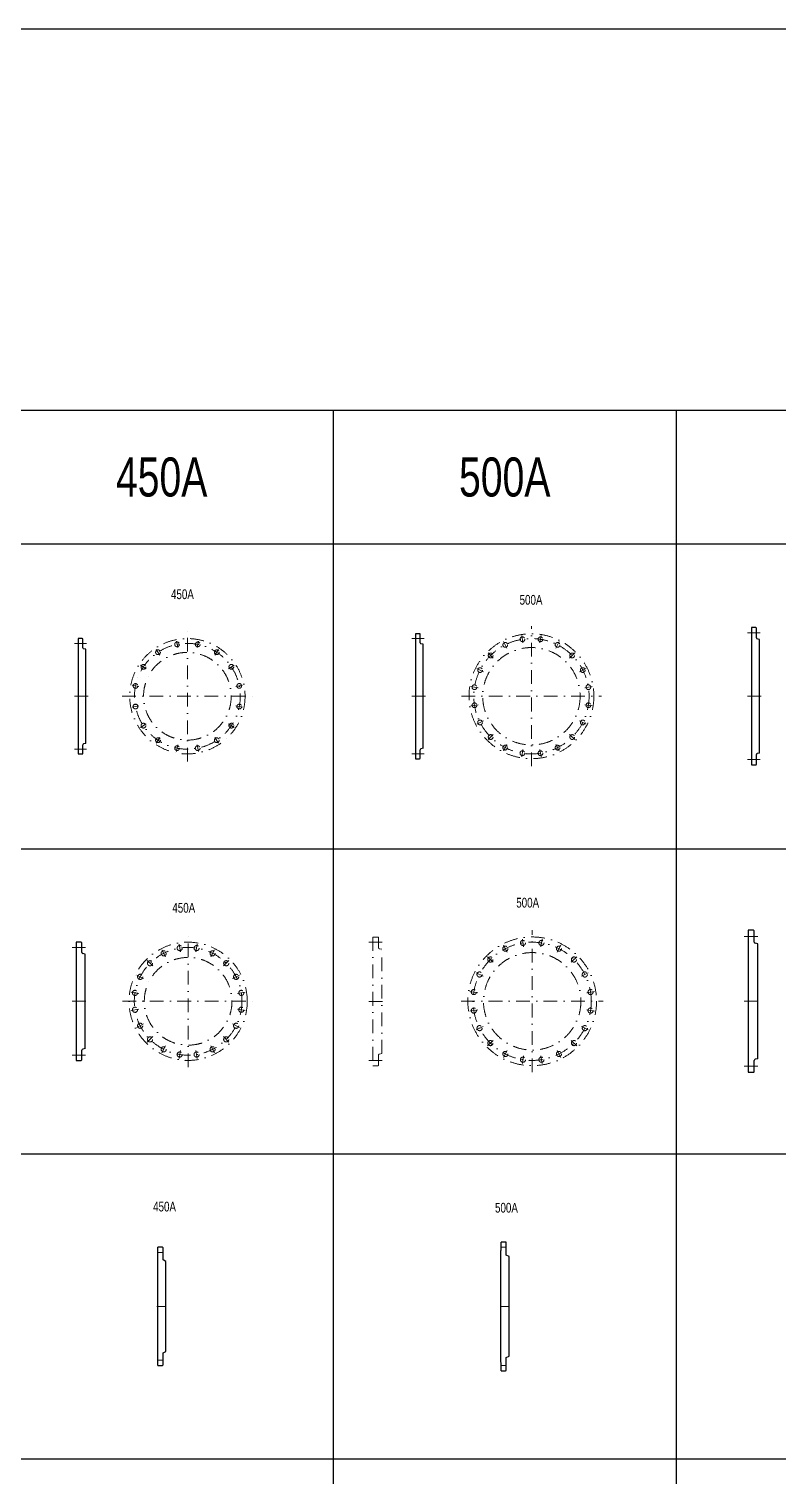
# Model space of a CAD drawing. Extents: x 0 to 90799, y 0 to 77868.
# Drawn here: x 28599 to 32530, y 29498 to 37088 of the extents above; entities that cross this region are included whole.
import ezdxf
from ezdxf.enums import TextEntityAlignment as Align

# ---------------------------------------------------------------- set-up
doc = ezdxf.new("R2010")
doc.units = 0
doc.header["$LTSCALE"] = 30
doc.header["$MEASUREMENT"] = 0
doc.linetypes.add('DGN Style 4', pattern=[4.8, 2.4, -1.2, 0, -1.2])
for name, color, linetype, lineweight in [('L(c)', 1, 'DGN Style 4', 5), ('L(line)', 7, 'Continuous', 5), ('L(txt)', 2, 'Continuous', 13)]:
    doc.layers.add(name, color=color, linetype=linetype, lineweight=lineweight)
doc.styles.add('Style-ENGINEERING', font='ENGINEERING.shx')

# ---------------------------------------------------------------- blocks, each defined once
blk = doc.blocks.new('*U451')
for centre, radius in [((0, 0), 302.5), ((0, 0), 230), ((-154.2, 230.7), 12.5), ((-54.1, 272.2), 12.5), ((54.1, 272.2), 12.5), ((154.2, 230.7), 12.5), ((-230.7, 154.2), 12.5), ((230.7, 154.2), 12.5), ((-272.2, 54.1), 12.5), ((272.2, 54.1), 12.5), ((-272.2, -54.1), 12.5), ((272.2, -54.1), 12.5), ((-230.7, -154.2), 12.5), ((230.7, -154.2), 12.5), ((-154.2, -230.7), 12.5), ((154.2, -230.7), 12.5), ((-54.1, -272.2), 12.5), ((54.1, -272.2), 12.5)]:
    blk.add_circle(centre, radius)
at = {"layer": 'L(c)'}
for p, q in [((-144.4, 216.2), (-163.9, 245.3)), ((-50.7, 255), (-57.6, 289.3)), ((50.7, 255), (57.6, 289.3)), ((144.4, 216.2), (163.9, 245.3)), ((-216.2, 144.4), (-245.3, 163.9)), ((216.2, 144.4), (245.3, 163.9)), ((-255, 50.7), (-289.3, 57.6)), ((255, 50.7), (289.3, 57.6)), ((-255, -50.7), (-289.3, -57.6)), ((255, -50.7), (289.3, -57.6)), ((-216.2, -144.4), (-245.3, -163.9)), ((216.2, -144.4), (245.3, -163.9)), ((-144.4, -216.2), (-163.9, -245.3)), ((144.4, -216.2), (163.9, -245.3)), ((-50.7, -255), (-57.6, -289.3)), ((50.7, -255), (57.6, -289.3))]:
    blk.add_line(p, q, dxfattribs=at)
blk.add_circle((0, 0), 277.5, dxfattribs=at)
blk = doc.blocks.new('*U452')
for centre, radius in [((0, 0), 327.5), ((-47.3, 298.8), 12.5), ((47.3, 298.8), 12.5), ((0, 0), 255.5), ((-137.3, 269.5), 12.5), ((137.3, 269.5), 12.5), ((-213.9, 213.9), 12.5), ((213.9, 213.9), 12.5), ((-269.5, 137.3), 12.5), ((269.5, 137.3), 12.5), ((-298.8, 47.3), 12.5), ((298.8, 47.3), 12.5), ((-298.8, -47.3), 12.5), ((298.8, -47.3), 12.5), ((-269.5, -137.3), 12.5), ((269.5, -137.3), 12.5), ((-213.9, -213.9), 12.5), ((213.9, -213.9), 12.5), ((-137.3, -269.5), 12.5), ((-47.3, -298.8), 12.5), ((47.3, -298.8), 12.5), ((137.3, -269.5), 12.5)]:
    blk.add_circle(centre, radius)
at = {"layer": 'L(c)'}
for p, q in [((-44.3, 279.5), (-50.4, 318)), ((44.3, 279.5), (50.4, 318)), ((-128.5, 252.1), (-146.2, 286.9)), ((128.5, 252.1), (146.2, 286.9)), ((-200.1, 200.1), (-227.7, 227.7)), ((200.1, 200.1), (227.7, 227.7)), ((-252.2, 128.5), (-286.9, 146.2)), ((252.2, 128.5), (286.9, 146.2)), ((-279.5, 44.3), (-318, 50.4)), ((279.5, 44.3), (318, 50.4)), ((-279.5, -44.3), (-318, -50.4)), ((279.5, -44.3), (318, -50.4)), ((-252.2, -128.5), (-286.9, -146.2)), ((252.2, -128.5), (286.9, -146.2)), ((-200.1, -200.1), (-227.7, -227.7)), ((200.1, -200.1), (227.7, -227.7)), ((-128.5, -252.2), (-146.2, -286.9)), ((-44.3, -279.5), (-50.4, -318)), ((44.3, -279.5), (50.4, -318)), ((128.5, -252.2), (146.2, -286.9))]:
    blk.add_line(p, q, dxfattribs=at)
blk.add_circle((0, 0), 302.5, dxfattribs=at)
blk = doc.blocks.new('*U457')
for centre, radius in [((0, 0), 337.5), ((-48.5, 306.2), 13.5), ((48.5, 306.2), 13.5), ((0, 0), 255.5), ((-219.2, 219.2), 13.5), ((-140.7, 276.2), 13.5), ((140.7, 276.2), 13.5), ((219.2, 219.2), 13.5), ((-276.2, 140.7), 13.5), ((276.2, 140.7), 13.5), ((-306.2, 48.5), 13.5), ((306.2, 48.5), 13.5), ((-306.2, -48.5), 13.5), ((306.2, -48.5), 13.5), ((-276.2, -140.7), 13.5), ((276.2, -140.7), 13.5), ((-219.2, -219.2), 13.5), ((219.2, -219.2), 13.5), ((-140.7, -276.2), 13.5), ((-48.5, -306.2), 13.5), ((48.5, -306.2), 13.5), ((140.7, -276.2), 13.5)]:
    blk.add_circle(centre, radius)
at = {"layer": 'L(c)'}
for p, q in [((-45.3, 285.9), (-51.7, 326.4)), ((45.3, 285.9), (51.7, 326.4)), ((-204.7, 204.7), (-233.7, 233.7)), ((-131.4, 257.9), (-150, 294.5)), ((131.4, 257.9), (150, 294.5)), ((204.7, 204.7), (233.7, 233.7)), ((-257.9, 131.4), (-294.5, 150)), ((257.9, 131.4), (294.5, 150)), ((-285.9, 45.3), (-326.4, 51.7)), ((285.9, 45.3), (326.4, 51.7)), ((-285.9, -45.3), (-326.4, -51.7)), ((285.9, -45.3), (326.4, -51.7)), ((-257.9, -131.4), (-294.5, -150.1)), ((257.9, -131.4), (294.5, -150.1)), ((-204.7, -204.7), (-233.7, -233.7)), ((204.7, -204.7), (233.7, -233.7)), ((-131.4, -258), (-150, -294.5)), ((-45.3, -285.9), (-51.7, -326.4)), ((45.3, -285.9), (51.7, -326.4)), ((131.4, -258), (150, -294.5))]:
    blk.add_line(p, q, dxfattribs=at)
blk.add_circle((0, 0), 310, dxfattribs=at)
blk = doc.blocks.new('*U458')
for centre, radius in [((0, 0), 310), ((0, 0), 230), ((-128.3, 251.7), 13.5), ((-44.2, 279), 13.5), ((44.2, 279), 13.5), ((128.3, 251.7), 13.5), ((-199.8, 199.7), 13.5), ((199.8, 199.7), 13.5), ((-251.7, 128.2), 13.5), ((251.7, 128.2), 13.5), ((-279, 44.2), 13.5), ((279, 44.2), 13.5), ((-279, -44.2), 13.5), ((279, -44.2), 13.5), ((-251.7, -128.3), 13.5), ((251.7, -128.3), 13.5), ((-199.8, -199.8), 13.5), ((199.8, -199.8), 13.5), ((-128.3, -251.7), 13.5), ((-44.2, -279), 13.5), ((44.2, -279), 13.5), ((128.3, -251.7), 13.5)]:
    blk.add_circle(centre, radius)
at = {"layer": 'L(c)'}
for p, q in [((-118.9, 233.4), (-137.6, 270)), ((-41, 258.8), (-47.4, 299.3)), ((41, 258.8), (47.4, 299.3)), ((118.9, 233.4), (137.6, 270)), ((-185.3, 185.3), (-214.3, 214.2)), ((185.3, 185.3), (214.3, 214.2)), ((-233.4, 118.9), (-270, 137.5)), ((233.4, 118.9), (270, 137.5)), ((-258.8, 41), (-299.3, 47.4)), ((258.8, 41), (299.3, 47.4)), ((-258.8, -41), (-299.3, -47.4)), ((258.8, -41), (299.3, -47.4)), ((-233.4, -119), (-270, -137.6)), ((233.4, -119), (270, -137.6)), ((-185.3, -185.3), (-214.3, -214.3)), ((185.3, -185.3), (214.3, -214.3)), ((-118.9, -233.5), (-137.6, -270)), ((-41, -258.8), (-47.4, -299.3)), ((41, -258.8), (47.4, -299.3)), ((118.9, -233.5), (137.6, -270))]:
    blk.add_line(p, q, dxfattribs=at)
blk.add_circle((0, 0), 282.5, dxfattribs=at)
blk = doc.blocks.new('*U1610')
for p, q in [((-20, 302.5), (-20, -302.5)), ((1, 302.5), (-20, 302.5)), ((4, 254.3), (4, 299.5)), ((20, 247.5), (8.2, 249.3)), ((20, -247.5), (20, 247.5)), ((-20, -302.5), (1, -302.5)), ((4, -299.5), (4, -254.3)), ((20, -247.5), (8.2, -249.3))]:
    blk.add_line(p, q)
for centre, radius, start, end in [((1, 299.5), 3, 0, 90), ((9, 254.3), 5, 180, 261.11934), ((1, -299.5), 3, 270, 0), ((9, -254.3), 5, 98.88066, 180)]:
    blk.add_arc(centre, radius, start, end)
blk = doc.blocks.new('*U1611')
for p, q in [((-20, 327.5), (-20, -327.5)), ((1, 327.5), (-20, 327.5)), ((4, 280.1), (4, 324.5)), ((20, 273), (8.1, 275.2)), ((20, -273), (20, 273)), ((4, -324.5), (4, -280.2)), ((20, -273), (8.1, -275.2)), ((-20, -327.5), (1, -327.5))]:
    blk.add_line(p, q)
for centre, radius, start, end in [((1, 324.5), 3, 0, 90), ((9, 280.1), 5, 180, 259.38034), ((9, -280.2), 5, 100.61966, 180), ((1, -324.5), 3, 270, 0)]:
    blk.add_arc(centre, radius, start, end)
blk = doc.blocks.new('*U1612')
for p, q in [((-21, 360), (-21, -360)), ((2, 360), (-21, 360)), ((5, 305.6), (5, 357)), ((21, 298.5), (9.1, 300.7)), ((21, -298.5), (21, 298.5)), ((21, -298.5), (9.1, -300.7)), ((-21, -360), (2, -360)), ((5, -357), (5, -305.7))]:
    blk.add_line(p, q)
for centre, radius, start, end in [((2, 357), 3, 0, 90), ((10, 305.6), 5, 180, 259.38034), ((10, -305.7), 5, 100.61966, 180), ((2, -357), 3, 270, 0)]:
    blk.add_arc(centre, radius, start, end)
blk = doc.blocks.new('*U1641')
for p, q in [((-24, 310), (-24, -310)), ((3, 310), (-24, 310)), ((6, 256.1), (6, 307)), ((24, 248), (11, 250.2)), ((24, -248), (24, 248)), ((6, -307), (6, -256.1)), ((24, -248), (11, -250.2)), ((-24, -310), (3, -310))]:
    blk.add_line(p, q)
for centre, radius, start, end in [((3, 307), 3, 0, 90), ((12, 256.1), 6, 180, 260.53768), ((12, -256.1), 6, 99.46232, 180), ((3, -307), 3, 270, 0)]:
    blk.add_arc(centre, radius, start, end)
blk = doc.blocks.new('*U1642')
for p, q in [((-26, 372.5), (-26, -372.5)), ((3, 372.5), (-26, 372.5)), ((6, 310.2), (6, 369.5)), ((26, 302), (11.1, 304.2)), ((26, -302), (26, 302)), ((26, -302), (11.1, -304.2)), ((-26, -372.5), (3, -372.5)), ((6, -369.5), (6, -310.2))]:
    blk.add_line(p, q)
for centre, radius, start, end in [((3, 369.5), 3, 0, 90), ((12, 310.2), 6, 180, 261.46923), ((3, -369.5), 3, 270, 0), ((12, -310.2), 6, 98.53077, 180)]:
    blk.add_arc(centre, radius, start, end)
blk = doc.blocks.new('*U1660')
for p, q in [((4.5, 337.5), (-19.5, 337.5)), ((-19.5, 295.5), (-19.5, 337.5)), ((7.5, 269), (7.5, 334.5)), ((-22.5, 292.5), (-22.5, -292.5)), ((22.5, 261.5), (7.5, 269)), ((22.5, -261.5), (22.5, 261.5)), ((-19.5, -337.5), (-19.5, -295.5)), ((7.5, -269), (22.5, -261.5)), ((7.5, -334.5), (7.5, -269)), ((-19.5, -337.5), (4.5, -337.5))]:
    blk.add_line(p, q)
for centre, start, end in [((4.5, 334.5), 0, 90), ((-22.5, 295.5), 270, 0), ((-22.5, -295.5), 0, 90), ((4.5, -334.5), 270, 0)]:
    blk.add_arc(centre, 3, start, end)
blk = doc.blocks.new('*U1661')
for p, q in [((4.5, 310), (-19.5, 310)), ((-19.5, 268), (-19.5, 310)), ((7.5, 243.6), (7.5, 307)), ((-22.5, 265), (-22.5, -265)), ((22.5, 236.1), (7.5, 243.6)), ((22.5, -236.1), (22.5, 236.1)), ((-19.5, -310), (-19.5, -268)), ((7.5, -243.6), (22.5, -236.1)), ((7.5, -307), (7.5, -243.6)), ((-19.5, -310), (4.5, -310))]:
    blk.add_line(p, q)
for centre, start, end in [((4.5, 307), 0, 90), ((-22.5, 268), 270, 0), ((-22.5, -268), 0, 90), ((4.5, -307), 270, 0)]:
    blk.add_arc(centre, 3, start, end)
blk = doc.blocks.new('*U1741')
for p, q in [((-15, 337.5), (-15, -337.5)), ((12, 337.5), (-15, 337.5)), ((15, 282.1), (15, 334.5)), ((33, 274), (20, 276.2)), ((33, -274), (33, 274)), ((15, -334.5), (15, -282.1)), ((33, -274), (20, -276.2)), ((-15, -337.5), (12, -337.5))]:
    blk.add_line(p, q)
for centre, radius, start, end in [((12, 334.5), 3, 0, 90), ((21, 282.1), 6, 180, 260.53768), ((21, -282.1), 6, 99.46232, 180), ((12, -334.5), 3, 270, 0)]:
    blk.add_arc(centre, radius, start, end)
at = {"layer": 'L(c)'}
for p, q in [((-35, 310), (35, 310)), ((-35, -310), (35, -310))]:
    blk.add_line(p, q, dxfattribs=at)

msp = doc.modelspace()

# ---------------------------------------------------------------- linework, layer by layer
for p, q in [((2000, 35088.3), (41895.6, 35088.3)), ((30195.6, 35088.3), (30195.6, 26388.3)), ((31995.6, 35088.3), (31995.6, 26388.3)), ((2000, 34388.3), (41895.6, 34388.3)), ((2000, 32788.3), (41895.6, 32788.3)), ((2000, 31188.3), (41895.6, 31188.3)), ((2000, 29588.3), (41895.6, 29588.3))]:
    msp.add_line(p, q)
at = {"flags": 128}
msp.add_lwpolyline([(0, 37088.3), (43895.6, 37088.3), (43895.6, 21987.7), (0, 21987.7)], close=True, dxfattribs=at)
at = {"layer": 'L(c)'}
for p, q in [((29430.6, 33245.8), (29430.6, 33930.8)), ((31235.6, 33220.8), (31235.6, 33955.8)), ((28838.1, 33865.8), (28902.1, 33865.8)), ((30608.1, 33890.8), (30672.1, 33890.8)), ((32369.6, 33920.8), (32435.6, 33920.8)), ((28838.1, 33588.3), (28918.1, 33588.3)), ((29088.1, 33588.3), (29773.1, 33588.3)), ((30608.1, 33588.3), (30688.1, 33588.3)), ((30868.1, 33588.3), (31603.1, 33588.3)), ((32369.6, 33588.3), (32451.6, 33588.3)), ((28838.1, 33310.8), (28902.1, 33310.8)), ((30608.1, 33285.8), (30672.1, 33285.8)), ((32369.6, 33255.8), (32435.6, 33255.8)), ((31239.6, 31615.8), (31239.6, 32360.8)), ((28826.6, 32270.8), (28896.6, 32270.8)), ((29434.6, 31643.3), (29434.6, 32333.3)), ((32352.1, 32328.3), (32424.1, 32328.3)), ((28826.6, 31988.3), (28914.6, 31988.3)), ((29089.6, 31988.3), (29779.6, 31988.3)), ((30382.8, 31988), (30470.8, 31988)), ((30867.1, 31988.3), (31612.1, 31988.3)), ((32352.1, 31988.3), (32444.1, 31988.3)), ((28826.6, 31705.8), (28896.6, 31705.8)), ((32352.1, 31648.3), (32424.1, 31648.3)), ((29275.1, 30670.8), (29304.1, 30670.8)), ((31075.1, 30698.3), (31104.1, 30698.3)), ((29271.1, 30388.3), (29320.1, 30388.3)), ((31071.1, 30388.3), (31120.1, 30388.3)), ((29275.1, 30105.8), (29304.1, 30105.8)), ((31075.1, 30078.3), (31104.1, 30078.3))]:
    msp.add_line(p, q, dxfattribs=at)

# ---------------------------------------------------------------- block references
for name, p in [('*U1612', (32410.6, 33588.3)), ('*U1610', (28878.1, 33588.3)), ('*U1611', (30648.1, 33588.3)), ('*U1642', (32398.1, 31988.3)), ('*U1641', (28870.6, 31988.3)), ('*U1661', (29295.6, 30388.3)), ('*U1660', (31095.6, 30388.3))]:
    msp.add_blockref(name, p)
for name, p in [('*U451', (29430.6, 33588.3)), ('*U452', (31235.6, 33588.3)), ('*U458', (29434.6, 31988.3)), ('*U1741', (30417.8, 31988)), ('*U457', (31239.6, 31988.3))]:
    msp.add_blockref(name, p, dxfattribs=at)

# ---------------------------------------------------------------- texts
at = {"layer": 'L(line)', "style": 'Style-ENGINEERING', "width": 0.75}
for s, p in [('450A', (29404.6, 34123.3)), ('500A', (31233.5, 34094)), ('450A', (29411.6, 32478.8)), ('500A', (31215.9, 32505.7)), ('450A', (29310.8, 30911.6)), ('500A', (31104.6, 30905.7))]:
    msp.add_text(s, height=51.2, dxfattribs=at).set_placement(p, align=Align.MIDDLE_CENTER)
at = {"layer": 'L(txt)', "style": 'Style-ENGINEERING', "width": 0.75}
for s, p in [('450A', (29295.6, 34738.3)), ('500A', (31095.6, 34738.3))]:
    msp.add_text(s, height=204.8, dxfattribs=at).set_placement(p, align=Align.MIDDLE_CENTER)

doc.saveas('drawing.dxf')
